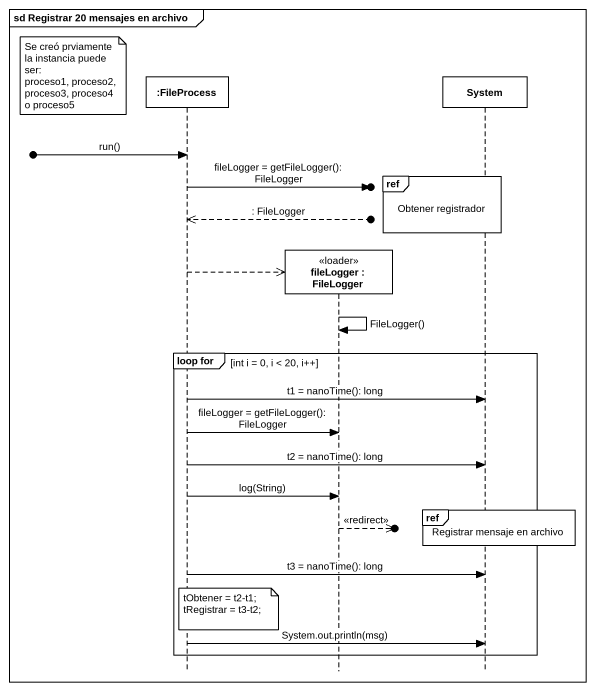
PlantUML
@startuml
mainframe sd Registrar 20 mensajes en archivo
hide footbox
participant ":FileProcess" as FileProcess
participant "fileLogger : FileLogger" as fileLogger <<loader>>
participant System

note left of FileProcess
  Se creó prviamente la instancia puede ser:
  proceso1, proceso2, proceso3, proceso4 o proceso5
end note
[o-> FileProcess : run()
ref over System : Obtener registrador
FileProcess ->o] : fileLogger = getFileLogger(): FileLogger
FileProcess <<--o] : : FileLogger
FileProcess -->> fileLogger **
fileLogger -> fileLogger : FileLogger()
group loop for [int i = 0, i < 20, i++]
  FileProcess -> System : t1 = nanoTime(): long
  FileProcess -> fileLogger : fileLogger = getFileLogger(): FileLogger
  FileProcess -> System : t2 = nanoTime(): long
  FileProcess -> fileLogger : log(String)
  ref over System : Registrar mensaje en archivo
  fileLogger -->>o] : <<redirect>>
  FileProcess -> System : t3 = nanoTime(): long
  note over FileProcess
    tObtener = t2-t1;
    tRegistrar = t3-t2;
  end note
  FileProcess -> System : System.out.println(msg)
end
@enduml
